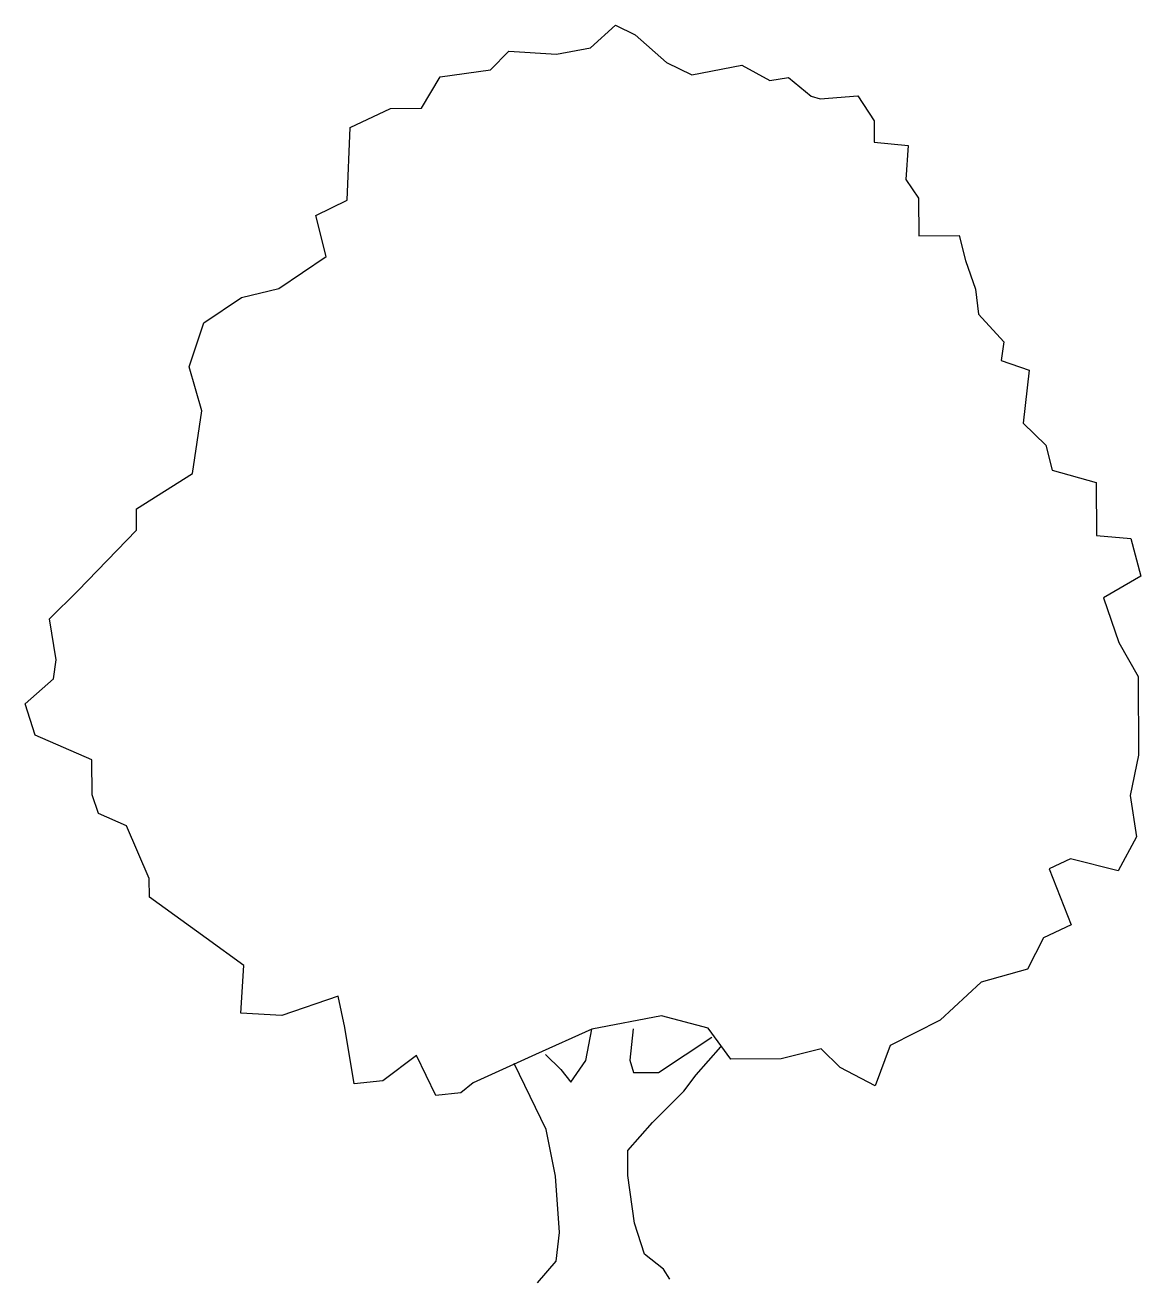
# Model space of a CAD drawing. Extents: x 378.2 to 413.2, y 265.9 to 305.3.
import ezdxf

# ---------------------------------------------------------------- set-up
doc = ezdxf.new("R2010")
doc.units = 0
doc.header["$LTSCALE"] = 12
doc.header["$MEASUREMENT"] = 0
doc.layers.get('0').update_dxf_attribs({"linetype": 'CONTINUOUS'})

# ---------------------------------------------------------------- blocks, each defined once
blk = doc.blocks.new('TREE1E')
for p, q in [((-0.0029, 0.18899), (0.00101, 0.19253)), ((0.00101, 0.19253), (0.00411, 0.19101)), ((0.00411, 0.19101), (0.00905, 0.1867)), ((-0.01859, 0.1855), (-0.01567, 0.18847)), ((-0.01567, 0.18847), (-0.00822, 0.18796)), ((-0.00822, 0.18796), (-0.0029, 0.18899)), ((-0.02645, 0.18445), (-0.01859, 0.1855)), ((0.00905, 0.1867), (0.013, 0.18476)), ((0.013, 0.18476), (0.02085, 0.18623)), ((0.02085, 0.18623), (0.02522, 0.18387)), ((-0.02936, 0.17952), (-0.02645, 0.18445)), ((0.02522, 0.18387), (0.02817, 0.18432)), ((0.02817, 0.18432), (0.0317, 0.1814)), ((0.03311, 0.18099), (0.039, 0.18145)), ((0.039, 0.18145), (0.04156, 0.17754)), ((-0.04057, 0.17648), (-0.03427, 0.17948)), ((-0.03427, 0.17948), (-0.02936, 0.17952)), ((0.0317, 0.1814), (0.03311, 0.18099)), ((0.04156, 0.17754), (0.04158, 0.17417)), ((-0.04104, 0.1651), (-0.04057, 0.17648)), ((0.04158, 0.17417), (0.04692, 0.17365)), ((0.04692, 0.17365), (0.04654, 0.16832)), ((0.04654, 0.16832), (0.04853, 0.16538)), ((-0.04593, 0.16268), (-0.04104, 0.1651)), ((0.04853, 0.16538), (0.04858, 0.15949)), ((-0.04434, 0.15623), (-0.04593, 0.16268)), ((0.04858, 0.15949), (0.0549, 0.15954)), ((0.0549, 0.15954), (0.05591, 0.15561)), ((-0.05174, 0.15126), (-0.04434, 0.15623)), ((0.05591, 0.15561), (0.05749, 0.15113)), ((-0.05763, 0.14981), (-0.05174, 0.15126)), ((0.05749, 0.15113), (0.05794, 0.14721)), ((-0.06349, 0.14583), (-0.05763, 0.14981)), ((0.05794, 0.14721), (0.06191, 0.14288)), ((-0.06582, 0.13894), (-0.06349, 0.14583)), ((0.06191, 0.14288), (0.06151, 0.13993)), ((-0.06381, 0.13207), (-0.06582, 0.13894)), ((0.06151, 0.13993), (0.06587, 0.13842)), ((0.06587, 0.13842), (0.06495, 0.13013)), ((-0.06527, 0.12223), (-0.06381, 0.13207)), ((0.06495, 0.13013), (0.06849, 0.12665)), ((0.06849, 0.12665), (0.0695, 0.12273)), ((0.0695, 0.12273), (0.0764, 0.12082)), ((-0.07407, 0.11669), (-0.06527, 0.12223)), ((0.0764, 0.12082), (0.07646, 0.11253)), ((-0.07405, 0.11332), (-0.07407, 0.11669)), ((-0.08324, 0.10384), (-0.07405, 0.11332)), ((0.07646, 0.11253), (0.0818, 0.11201)), ((0.0818, 0.11201), (0.08339, 0.10613)), ((0.08339, 0.10613), (0.07752, 0.10271)), ((-0.0877, 0.09945), (-0.08324, 0.10384)), ((0.07752, 0.10271), (0.07996, 0.09571)), ((-0.08666, 0.093), (-0.0877, 0.09945)), ((0.07996, 0.09571), (0.08295, 0.0904)), ((-0.08706, 0.09005), (-0.08666, 0.093)), ((-0.09152, 0.08609), (-0.08706, 0.09005)), ((0.08295, 0.0904), (0.08305, 0.07805)), ((-0.08994, 0.08118), (-0.09152, 0.08609)), ((-0.08107, 0.07732), (-0.08994, 0.08118)), ((-0.08102, 0.07185), (-0.08107, 0.07732)), ((0.08305, 0.07805), (0.0817, 0.07172)), ((-0.08002, 0.06891), (-0.08102, 0.07185)), ((0.0817, 0.07172), (0.08273, 0.06527)), ((-0.07565, 0.06698), (-0.08002, 0.06891)), ((-0.07208, 0.05872), (-0.07565, 0.06698)), ((0.08273, 0.06527), (0.07982, 0.05991)), ((0.07237, 0.06182), (0.06901, 0.06025)), ((0.07982, 0.05991), (0.07237, 0.06182)), ((0.06901, 0.06025), (0.07245, 0.05143)), ((-0.07205, 0.05577), (-0.07208, 0.05872)), ((-0.06316, 0.04938), (-0.07205, 0.05577)), ((0.07245, 0.05143), (0.06811, 0.04943)), ((-0.05723, 0.04508), (-0.06316, 0.04938)), ((0.06811, 0.04943), (0.06562, 0.0445)), ((-0.05773, 0.03763), (-0.05723, 0.04508)), ((0.06562, 0.0445), (0.05834, 0.04247)), ((0.05834, 0.04247), (0.05193, 0.03653)), ((-0.04245, 0.04028), (-0.05127, 0.03726)), ((-0.04143, 0.03537), (-0.04245, 0.04028)), ((-0.05127, 0.03726), (-0.05773, 0.03763)), ((0.00826, 0.03717), (-0.00268, 0.03512)), ((0.01557, 0.03526), (0.00826, 0.03717)), ((0.05193, 0.03653), (0.0441, 0.03253)), ((-0.03995, 0.02654), (-0.04143, 0.03537)), ((-0.00268, 0.03512), (-0.01149, 0.03112)), ((-0.00362, 0.03019), (-0.00268, 0.03512)), ((0.00378, 0.03517), (0.00326, 0.03025)), ((0.00777, 0.02832), (0.01615, 0.03386)), ((0.01912, 0.03037), (0.01557, 0.03526)), ((0.01367, 0.02794), (0.01756, 0.03233)), ((0.03329, 0.03203), (0.02698, 0.03043)), ((0.03626, 0.0291), (0.03329, 0.03203)), ((0.0441, 0.03253), (0.04176, 0.0262)), ((-0.03016, 0.03097), (-0.03546, 0.027)), ((-0.02716, 0.02468), (-0.03016, 0.03097)), ((-0.01149, 0.03112), (-0.02128, 0.02669)), ((-0.00985, 0.01934), (-0.01485, 0.02969)), ((-0.00994, 0.03113), (-0.00754, 0.02876)), ((-0.00598, 0.02681), (-0.00362, 0.03019)), ((0.00326, 0.03025), (0.00384, 0.02829)), ((0.02698, 0.03043), (0.01912, 0.03037)), ((-0.00754, 0.02876), (-0.00598, 0.02681)), ((0.00384, 0.02829), (0.00777, 0.02832)), ((0.01172, 0.0254), (0.01367, 0.02794)), ((0.04176, 0.0262), (0.03626, 0.0291)), ((-0.03546, 0.027), (-0.03995, 0.02654)), ((-0.02128, 0.02669), (-0.02324, 0.02513)), ((-0.02324, 0.02513), (-0.02716, 0.02468)), ((0.00685, 0.02045), (0.01172, 0.0254)), ((0.00295, 0.01607), (0.00685, 0.02045)), ((-0.00839, 0.01205), (-0.00985, 0.01934)), ((0.00298, 0.01214), (0.00295, 0.01607)), ((-0.00776, 0.00321), (-0.00839, 0.01205)), ((0.00402, 0.0047), (0.00298, 0.01214)), ((0.0056, -0.0002), (0.00402, 0.0047)), ((-0.00829, -0.00129), (-0.00776, 0.00321)), ((-0.01121, -0.00468), (-0.00829, -0.00129)), ((0.00857, -0.00256), (0.0056, -0.0002)), ((0.00957, -0.0041), (0.00857, -0.00256))]:
    blk.add_line(p, q)

msp = doc.modelspace()

# ---------------------------------------------------------------- block references
at = {"xscale": 200, "yscale": 200, "zscale": 200}
msp.add_blockref('TREE1E', (396.501, 266.837), dxfattribs=at)

doc.saveas('drawing.dxf')
